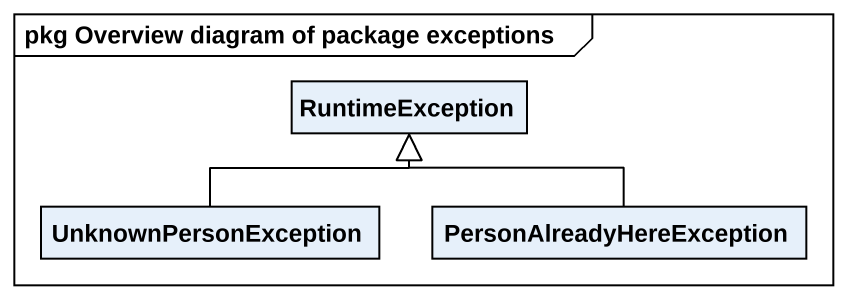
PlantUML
@startuml
mainframe pkg Overview diagram of package exceptions
hide circle
hide empty members
class RuntimeException
class UnknownPersonException
class PersonAlreadyHereException
UnknownPersonException -up-|> RuntimeException
PersonAlreadyHereException -left-|> RuntimeException
@enduml
